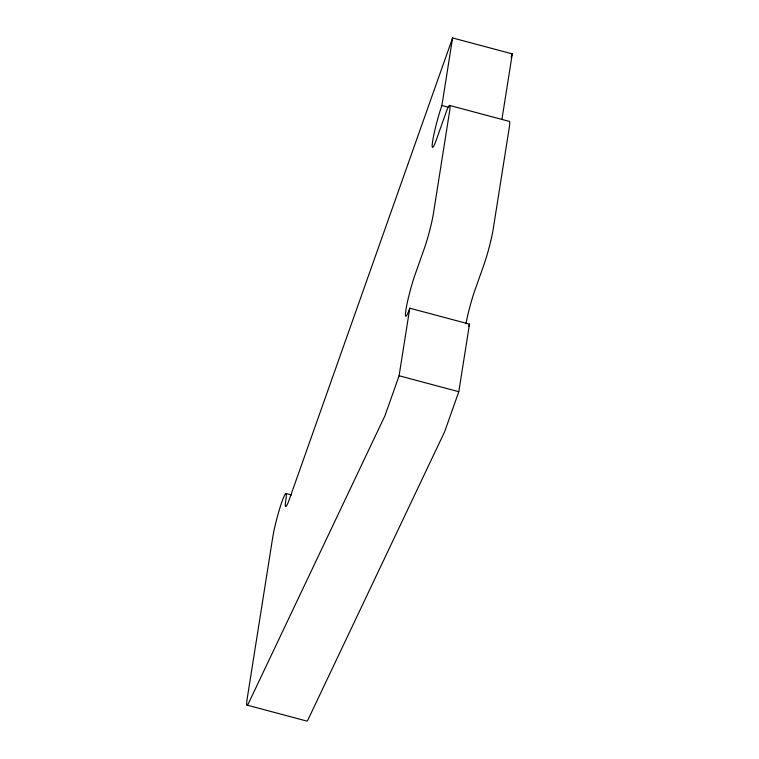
<?xml version="1.0" encoding="UTF-8"?>
<svg xmlns="http://www.w3.org/2000/svg" width="759" height="759" viewBox="0 0 759 759"><rect width="100%" height="100%" fill="white"/><g stroke="black" fill="none" stroke-linecap="round" stroke-linejoin="round"><path stroke-width="1.14" d="M501.974 119.116L512.306 53.889L452.592 37.95L289.682 498.473A25.863 2.353 -75.1 0 1 285.839 500.01A25.863 2.353 -75.1 0 0 282.006 501.538A25.863 2.353 -75.1 0 0 272.813 536.85L247.197 698.555A25.863 2.353 -75.1 0 0 248.743 702.815L384.946 415.752L399.082 375.771L409.784 308.201L469.498 324.14L458.797 391.701L444.66 431.681L308.458 718.754A25.863 2.353 -75.1 0 1 306.74 721.05L247.017 705.111M409.784 308.201A25.863 2.353 -75.1 0 1 405.942 309.729A25.863 2.353 -75.1 0 1 415.135 274.426L424.262 248.629A25.863 2.353 -75.1 0 0 433.446 213.317L449.499 111.971A25.863 2.353 -75.1 0 0 445.656 113.508L436.539 139.295A25.863 2.353 -75.1 0 1 432.696 140.823A25.863 2.353 -75.1 0 1 441.89 105.51L452.592 37.95M511.12 57.238L512.306 53.889M449.489 105.425L509.204 121.364A25.863 2.353 -75.1 0 1 509.223 127.91L493.17 229.256A25.863 2.353 -75.1 0 1 483.976 264.568L474.849 290.355A25.863 2.353 -75.1 0 0 465.979 323.808M441.89 105.51L448.645 107.313M399.082 375.771L458.797 391.701M285.83 493.454L291.456 494.963M469.498 324.14A25.863 2.353 -75.1 0 1 468.673 326.398"/></g></svg>
